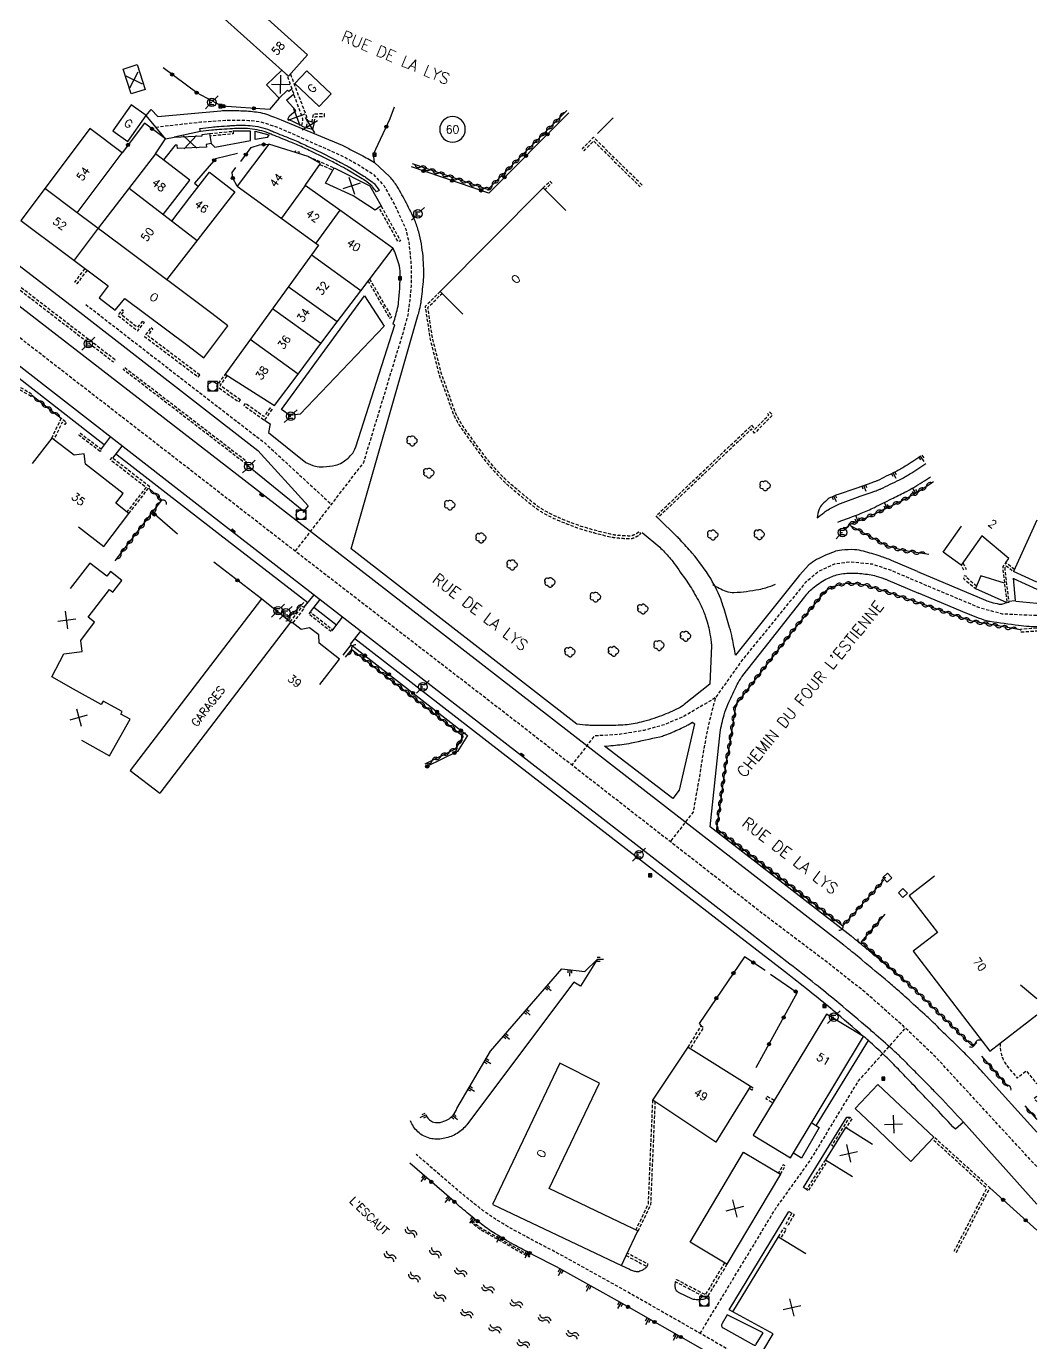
# Model space of a CAD drawing. Header units: millimetres. Extents: x 80999 to 82000, y 143000 to 144001.
# Drawn here: x 81842.1 to 82000, y 143484.9 to 143690.5 of the extents above; entities that cross this region are included whole.
import ezdxf
from ezdxf.enums import TextEntityAlignment as Align

# ---------------------------------------------------------------- set-up
doc = ezdxf.new("R2010")
doc.units = ezdxf.units.MM
doc.linetypes.add('DASHED', pattern=[0.75, 0.5, -0.25])
doc.layers.get('0').update_dxf_attribs({"linetype": 'CONTINUOUS'})
for name, color, linetype in [('W0001', 6, 'DASHED'), ('W0008', 7, 'CONTINUOUS'), ('W0100', 7, 'CONTINUOUS'), ('W0112', 1, 'DASHED'), ('W0211', 2, 'CONTINUOUS'), ('W0300', 7, 'CONTINUOUS'), ('W0310', 3, 'CONTINUOUS'), ('W0322', 7, 'CONTINUOUS'), ('W0330', 7, 'CONTINUOUS'), ('W0400', 7, 'CONTINUOUS'), ('W0420', 7, 'CONTINUOUS'), ('W0471', 7, 'CONTINUOUS'), ('W0500', 5, 'DASHED'), ('W0515', 5, 'CONTINUOUS'), ('W0984', 7, 'CONTINUOUS'), ('W0989', 7, 'CONTINUOUS'), ('W0991', 7, 'CONTINUOUS'), ('W1102', 7, 'CONTINUOUS')]:
    doc.layers.add(name, color=color, linetype=linetype)
doc.styles.get("Standard").update_dxf_attribs({"font": 'romans.shx', "width": 0.85})

# ---------------------------------------------------------------- blocks, each defined once
blk = doc.blocks.new('T471')
for p, q in [((-0.333334, 0.333334), (-0.333334, -0.333334)), ((-0.333334, 0.333334), (0.333334, 0.333334)), ((-0.333334, 0), (0, 0)), ((0.500001, 0.500001), (1.000002, 1.000002)), ((-0.500001, -0.500001), (-1.000002, -1.000002)), ((-0.333334, -0.333334), (0.333334, -0.333334))]:
    blk.add_line(p, q)
blk.add_ellipse((0, 0), major_axis=(0.471405, 0.471405), ratio=1, start_param=5.4977871438, end_param=11.780972451)
blk = doc.blocks.new('T300')
for p, q in [((-0.8, 0.51), (-0.86, 0.34)), ((-0.86, 0.34), (-0.86, 0.17)), ((-0.86, 0.17), (-0.74, 0.06)), ((-0.69, 0.63), (-0.8, 0.51)), ((-0.8, -0.06), (-0.74, 0.06)), ((-0.74, 0.06), (-0.69, 0.11)), ((-0.57, 0.69), (-0.69, 0.63)), ((-0.46, 0.69), (-0.57, 0.69)), ((-0.29, 0.63), (-0.46, 0.69)), ((-0.29, 0.63), (-0.17, 0.74)), ((-0.23, 0.57), (-0.29, 0.63)), ((-0.17, 0.74), (-0.06, 0.8)), ((-0.06, 0.8), (0.06, 0.8)), ((0.06, 0.8), (0.23, 0.74)), ((0.23, 0.74), (0.34, 0.63)), ((0.34, 0.63), (0.4, 0.51)), ((0.46, 0.46), (0.34, 0.46)), ((0.4, 0.51), (0.4, 0.46)), ((0.57, 0.4), (0.46, 0.46)), ((0.57, 0.4), (0.69, 0.29)), ((0.69, 0.29), (0.74, 0.17)), ((0.74, 0.06), (0.69, -0.17)), ((0.74, 0.17), (0.74, 0.06)), ((-0.8, -0.17), (-0.8, -0.06)), ((-0.8, -0.23), (-0.8, -0.17)), ((-0.74, -0.34), (-0.8, -0.23)), ((-0.69, -0.4), (-0.74, -0.34)), ((-0.51, -0.46), (-0.69, -0.4)), ((-0.4, -0.46), (-0.51, -0.46)), ((-0.4, -0.46), (-0.34, -0.46)), ((-0.34, -0.46), (-0.34, -0.4)), ((-0.34, -0.51), (-0.34, -0.46)), ((-0.29, -0.63), (-0.34, -0.51)), ((-0.17, -0.74), (-0.29, -0.63)), ((-0.06, -0.8), (-0.17, -0.74)), ((0.06, -0.8), (-0.06, -0.8)), ((0.17, -0.74), (0.06, -0.8)), ((0.23, -0.69), (0.17, -0.74)), ((0.29, -0.46), (0.23, -0.46)), ((0.29, -0.63), (0.23, -0.69)), ((0.46, -0.4), (0.29, -0.46)), ((0.34, -0.51), (0.29, -0.63)), ((0.34, -0.51), (0.34, -0.46)), ((0.57, -0.34), (0.46, -0.4)), ((0.63, -0.29), (0.57, -0.34)), ((0.69, -0.17), (0.63, -0.29))]:
    blk.add_line(p, q)
blk = doc.blocks.new('T400')
for p, q in [((-0.15, 0.3), (0.15, 0.3)), ((-0.15, -0.25), (-0.15, 0.3)), ((-0.15, 0.15), (0.15, 0.15)), ((-0.15, 0), (0.15, 0)), ((0.15, 0.3), (0.15, -0.25)), ((-0.15, -0.15), (0.15, -0.15)), ((-0.15, -0.25), (-0.15, -0.3)), ((-0.15, -0.3), (0.15, -0.3)), ((0.15, -0.3), (0.15, -0.25))]:
    blk.add_line(p, q)
blk = doc.blocks.new('t330o')
at = {"color": 0, "linetype": 'Continuous'}
for p, q in [((0.25, -0.25), (-0.25, 0.25)), ((-0.25, -0.25), (0.25, 0.25)), ((-0.25, 0.25), (-0.25, -0.25)), ((0.25, 0.25), (-0.25, 0.25)), ((0.25, -0.25), (0.25, 0.25)), ((-0.25, -0.25), (0.25, -0.25)), ((-0.25, -0.25), (-0.25, -0.25))]:
    blk.add_line(p, q, dxfattribs=at)
blk = doc.blocks.new('T420')
for p, q in [((0.75, 0.75), (-0.75, 0.75)), ((-0.75, 0.75), (-0.75, -0.75)), ((0.75, 0.75), (0.75, -0.75)), ((0.75, -0.75), (-0.75, -0.75))]:
    blk.add_line(p, q)
blk.add_ellipse((0, 0), major_axis=(-0.53, 0.53), ratio=1, start_param=3.926991, end_param=10.210176)
blk = doc.blocks.new('t112o')
at = {"color": 0, "linetype": 'Continuous'}
for p, q in [((-0.5, 0.5), (0.5, 0.5)), ((-0.5, -0.5), (-0.5, 0.5)), ((0.5, 0.5), (0.5, -0.5)), ((0.5, -0.5), (-0.5, -0.5))]:
    blk.add_line(p, q, dxfattribs=at)
blk = doc.blocks.new('t500o')
at = {"color": 0, "linetype": 'Continuous'}
for centre, start, end in [((-0.5, 0.625), 216.8699, 323.1301), ((0.5, -0.125), 36.8699, 143.1301), ((0.5, -0.625), 36.8699, 143.1301), ((-0.5, 0.125), 216.8699, 323.1301)]:
    blk.add_arc(centre, 0.625, start, end, dxfattribs=at)
blk = doc.blocks.new('t211o')
at = {"color": 0, "linetype": 'Continuous'}
for p, q in [((-0.29, 0.5), (-0.29, 0)), ((0, 1), (0, 0)), ((0.29, 0.5), (0.29, 0))]:
    blk.add_line(p, q, dxfattribs=at)
blk = doc.blocks.new('t991o')
at = {"color": 0, "linetype": 'Continuous'}
for p, q in [((-1, 1), (1, -1)), ((-1, -1), (1, 1))]:
    blk.add_line(p, q, dxfattribs=at)
blk = doc.blocks.new('t322o')
at = {"color": 0, "linetype": 'Continuous'}
for radius in [0.25, 0.15]:
    blk.add_circle((0, 0), radius, dxfattribs=at)
blk = doc.blocks.new('t310o')
at = {"color": 0, "linetype": 'Continuous'}
for centre, start, end in [((-0.5, 0.38), 216.8699, 323.1304), ((0.5, -0.37), 36.8699, 143.1303)]:
    blk.add_arc(centre, 0.625, start, end, dxfattribs=at)

msp = doc.modelspace()

# ---------------------------------------------------------------- linework, layer by layer
at = {"layer": 'W0001', "flags": 128}
for points in [[(81862.34, 143674.76), (81869.4, 143675.57), (81873.96, 143675.86), (81876.92, 143675.81), (81878.79, 143675.6), (81881.46, 143674.72), (81891.43, 143670.28), (81893.97, 143668.91), (81896.26, 143667.44), (81898.03, 143665.6), (81899.73, 143662.48), (81901.41, 143658.84), (81901.9, 143656.81), (81902.28, 143652.9), (81902.24, 143649.97), (81902.05, 143647.76), (81901.74, 143645.46), (81900.94, 143642.53), (81894.81, 143622.38), (81884.12, 143608.52)], [(82000, 143512.39), (81989.28, 143524.03), (81984.28, 143529.44), (81979.17, 143534.33), (81973.47, 143539.4), (81967.33, 143544.26), (81957.57, 143551.61), (81918.2, 143582.24), (81883.54, 143608.97), (81841.95, 143641.18), (81819.44, 143659.06)], [(81851.42, 143647.06), (81869.66, 143632.93), (81879.38, 143625.43), (81889.78, 143615.85)], [(82000, 143598.46), (81998.43, 143598.51), (81994.67, 143598.7), (81991.26, 143599.6), (81981.83, 143603.55), (81977.15, 143605.56), (81974.34, 143606.47), (81970.98, 143606.83), (81968.35, 143606.47), (81965.94, 143605.34), (81963.86, 143603.62), (81953.87, 143591.37), (81949.78, 143585.6), (81948.75, 143581.58), (81947.95, 143577.53), (81947.29, 143573.3), (81946.31, 143567.75), (81942.73, 143563.15)], [(81949.78, 143585.6), (81944.88, 143582.72), (81941.81, 143581.4), (81938.67, 143580.53), (81934.8, 143579.9), (81930.89, 143579.65), (81927.36, 143575.11)], [(81947.42, 143486.34), (81959.26, 143505.9), (81964.54, 143513.24), (81972.15, 143525.77), (81979.5, 143534.03)]]:
    msp.add_lwpolyline(points, dxfattribs=at)
msp.add_lwpolyline([(81966.36, 143475.22), (81957.32, 143480.55), (81948.78, 143485.57), (81935.14, 143493.34), (81925.81, 143498.52), (81922.28, 143500.36, -0.002823), (81921.42, 143500.81, -0.000923), (81919.04, 143502.09, -0.016212), (81915.77, 143503.99, -0.022133), (81913.22, 143505.74, -0.009144), (81911.1, 143507.41, -0.007481), (81908.67, 143509.45), (81903.02, 143514.31)], format="xyb", dxfattribs=at)
at = {"layer": 'W0008', "flags": 128}
for points in [[(81826.61, 143660.46), (81812.36, 143671.54), (81811.78, 143672.03), (81811.23, 143672.53), (81809.98, 143673.78), (81808.76, 143675.05), (81808.35, 143675.5), (81807.97, 143675.97), (81807.6, 143676.44), (81807.25, 143676.94), (81806.75, 143677.7), (81806.73, 143677.73), (81812.79, 143674.81), (81850.48, 143645.84), (81878.28, 143624.22), (81886.19, 143615.61), (81885.33, 143614.58)], [(81871.02, 143672.17), (81871.6, 143671.6), (81877.18, 143672.64), (81877.17, 143674.14), (81874.42, 143674.11)], [(81854.31, 143625.15), (81831.96, 143642.51)], [(81855.24, 143626.38), (81853.81, 143624.49)], [(81857.06, 143624.94), (81855.61, 143623.06)], [(81856.13, 143623.73), (81857.7, 143622.51), (81872.38, 143611.14), (81886.09, 143600.51)], [(81876.27, 143622.28), (81885.51, 143614.79)], [(81995.61, 143600.73), (81996.67, 143600.79), (81996.38, 143604.29), (81996.38, 143604.27), (82000, 143602.61)], [(81887.04, 143601.72), (81885.5, 143599.76)], [(81887.98, 143600.99), (81886.46, 143599.04)], [(82000, 143600.35), (81996.73, 143600.68)], [(81887.04, 143599.78), (81890.6, 143597.02)], [(81890.02, 143596.26), (81891.54, 143598.23)], [(81892.78, 143593.97), (81894.37, 143596.03)], [(81973.66, 143532.11), (81965.53, 143518.86)], [(81964.02, 143508.83), (81963.56, 143509.12), (81970.31, 143520.11), (81970.8, 143520.13)], [(81964.89, 143519.25), (81966.02, 143518.5), (81963.24, 143513.69), (81962.01, 143514.47)], [(81952.52, 143489.72), (81951.97, 143490.01), (81961.29, 143505.37), (81961.75, 143505.13)]]:
    msp.add_lwpolyline(points, dxfattribs=at)
for points in [[(81863.85, 143672.94), (81860.84, 143676.58), (81861.64, 143677.5), (81862.7, 143676.39), (81872.52, 143677.31, -0.023517), (81873.56, 143677.36, -0.010245), (81875.94, 143677.31, -0.025848), (81878.37, 143677.08, -0.047196), (81879.67, 143676.76, -0.007029), (81880.91, 143676.31, -0.008393), (81881.94, 143675.91), (81891.46, 143671.93, -0.019584), (81891.47, 143671.92, -0.000163), (81893.14, 143671.07, -0.003949), (81894.42, 143670.4, -0.019274), (81896.51, 143669.22)], [(81869.32, 143674.06), (81869.24, 143674.55, -0.004217), (81871.07, 143674.75, -0.006743), (81872.2, 143674.85, -0.000396), (81873.92, 143674.98, -0.00187), (81874.29, 143675.01, -0.018735), (81875.66, 143675.05, -0.01783), (81877.09, 143674.99, -0.037365), (81878.69, 143674.74, -0.039277), (81880.16, 143674.27, -0.000117), (81880.32, 143674.2, 0.000216), (81880.41, 143674.17, 0.000615), (81881.07, 143673.9, -0.000149), (81883.79, 143672.8, -0.010273), (81884.77, 143672.38, -0.004861), (81886.78, 143671.45, -0.008579), (81890.23, 143669.75, -0.004069), (81891.21, 143669.24, -0.000136), (81892.59, 143668.5, -0.014647), (81892.63, 143668.48), (81894.87, 143667.11, -0.016839), (81895.15, 143666.92, -0.004139), (81896.15, 143666.2, -0.062116), (81896.63, 143665.75, -0.033073), (81897.25, 143664.88), (81896.83, 143664.62, 0.033073), (81896.24, 143665.43, 0.062116), (81895.86, 143665.8, 0.004139), (81894.86, 143666.52, 0.016839), (81894.61, 143666.68), (81892.37, 143668.05, 0.014647), (81892.36, 143668.06, 0.000136), (81890.98, 143668.79, 0.00407), (81890, 143669.31, 0.008582), (81886.57, 143671, 0.004863), (81884.56, 143671.93, 0.010273), (81883.6, 143672.34, 0.000149), (81880.88, 143673.44, -0.000615), (81880.22, 143673.7, -0.000216), (81880.13, 143673.74, 0.000117), (81879.97, 143673.81, 0.039277), (81878.57, 143674.25, 0.037365), (81877.05, 143674.49, 0.01783), (81875.65, 143674.55, 0.018735), (81874.32, 143674.51, 0.00187), (81873.96, 143674.48, 0.000396), (81872.24, 143674.36, 0.006743), (81871.12, 143674.26, 0.004167), (81869.32, 143674.06), (81865.21, 143673.2)], [(81938.37, 143611.43), (81941.09, 143609.16, -0.0123), (81942.62, 143607.52, -0.024984), (81943.31, 143606.66, -0.004925), (81945.31, 143603.84, -0.012775), (81946.04, 143602.72, -0.021844), (81947.47, 143600.17, -0.033885), (81948.2, 143598.43, -0.017247), (81948.6, 143597.14, -0.019185), (81948.87, 143595.96, -0.013866), (81949.14, 143594.29, -0.042244), (81949.17, 143593.73), (81948.94, 143587.75), (81944.94, 143584.56, -0.06278), (81944.07, 143583.99, -0.022305), (81941.38, 143582.82, -0.029609), (81938.18, 143581.81, -0.039957), (81935.72, 143581.39, -0.016292), (81934.23, 143581.31, -0.007214), (81930.87, 143581.28, -0.018221), (81929.96, 143581.32, -0.009156), (81928.15, 143581.5), (81892.9, 143608.91), (81903.36, 143645.47, 0.011127), (81903.5, 143645.97, 0.00459), (81903.78, 143647.2, 0.025353), (81903.84, 143647.56, 0.002964), (81904.17, 143650.59, 0.029188), (81904.23, 143652.08, 0.017358), (81904.11, 143654.59, 0.039218), (81903.44, 143658.39, 0.043846), (81902.82, 143660.18, 0.014392), (81901.51, 143662.89, 0.014638), (81900.07, 143665.47, 0.055346), (81898.91, 143667), (81896.51, 143669.22), (81896.4, 143670.51)], [(82000, 143517.76), (81991.65, 143527.06, 0.003494), (81989.47, 143529.37, 0.008153), (81988.51, 143530.34, 0.000362), (81986.43, 143532.37, 0.000293), (81983.85, 143534.88, 0.007437), (81982.52, 143536.14, 0.003585), (81979.7, 143538.69, 0.001675), (81978.54, 143539.74, 0.007603), (81976.82, 143541.22, 0.000084), (81972.71, 143544.66, 0.002134), (81972.55, 143544.8, 0.001071), (81970.28, 143546.66, 0.006239), (81969.88, 143546.98), (81896.01, 143604.24), (81877.79, 143618.36), (81821.59, 143661.78)], [(82000, 143506.54), (81988.57, 143519.33, 0.003556), (81984.79, 143523.36, 0.004645), (81983.31, 143524.89, 0.000153), (81981.21, 143527.01, 0.000185), (81979.48, 143528.75, 0.008981), (81978.29, 143529.92, 0.001554), (81977.41, 143530.73, 0.002053), (81974.58, 143533.24, 0.003832), (81973.82, 143533.9, 0.000208), (81969.11, 143537.9, 0.003251), (81968.81, 143538.15, 0.004361), (81965.41, 143540.91, 0.003785), (81961.45, 143544.02), (81955, 143549), (81920.63, 143575.67), (81873.74, 143612.03), (81858.65, 143623.73), (81829.7, 143646.2), (81821.83, 143652.26), (81820.99, 143653.37), (81821.11, 143653.51), (81817.3, 143656.33)], [(81879.35, 143628.97), (81880.21, 143628.4), (81879.96, 143627.03), (81885.81, 143622.36, 0.056212), (81887.29, 143621.81, 0.071804), (81888.52, 143621.69, 0.04506), (81890.45, 143621.95, 0.080587), (81891.46, 143622.36, 0.076939), (81892.9, 143623.57, 0.102413), (81893.6, 143624.81), (81899.72, 143643.88), (81899.43, 143643.99, 0.020997), (81900.06, 143646.12, 0.033516), (81900.3, 143647.49, 0.013248), (81900.48, 143649.7, 0.013498), (81900.54, 143651.89, 0.068909), (81900.34, 143653.4, 0.039802), (81899.43, 143655.86)], [(81965.72, 143613.73, -0.020356), (81966.78, 143614.58, -0.036021), (81967.43, 143615, -0.004695), (81969.07, 143615.86, -0.032825), (81969.32, 143615.97), (81972.44, 143617.09), (81974.14, 143617.69, -0.000096), (81974.7, 143617.89, 0.000068), (81975.49, 143618.18, 0.028011), (81975.67, 143618.25, 0.00173), (81978.55, 143619.68, 0.021926), (81980.19, 143620.58, 0.013865), (81982.66, 143622.2)], [(81968.92, 143613.07, 0.01087), (81972.6, 143614.45, 0.01906), (81974.65, 143615.36, 0.001173), (81977.32, 143616.69, 0.001502), (81979.4, 143617.73, 0.016395), (81980.79, 143618.49, 0.008385), (81983.43, 143620.11)], [(81981.39, 143605.35), (81977.31, 143607.07, 0.018226), (81975.54, 143607.73, 0.012711), (81972.95, 143608.51, 0.053242), (81971.52, 143608.74, 0.038549), (81969.53, 143608.69, 0.065944), (81968.26, 143608.39, 0.029514), (81965.62, 143607.2, 0.063241), (81964.41, 143606.37), (81962.94, 143604.79), (81952.93, 143592.26, 0.011476), (81952.44, 143594.92, 0.018121), (81952.02, 143596.58, 0.004254), (81951.15, 143599.5, 0.011462), (81950.8, 143600.58, 0.051089), (81949.06, 143604.23, 0.042003), (81946.16, 143608.2, 0.004679), (81944.34, 143610.25, 0.01788), (81943.84, 143610.77), (81940.81, 143613.75)], [(81980.92, 143540.04, 0.001675), (81979.75, 143541.09, 0.007603), (81977.98, 143542.61, 0.000084), (81973.88, 143546.06, 0.002134), (81973.7, 143546.2, 0.001071), (81971.42, 143548.07, 0.006239), (81970.99, 143548.41), (81948.96, 143565.49), (81950.54, 143580.22, -0.024057), (81951.15, 143582.95, -0.039054), (81951.74, 143584.58, -0.003189), (81952.97, 143587.25, -0.02021), (81953.18, 143587.67, -0.006973), (81953.87, 143588.83, -0.029624), (81954.06, 143589.1), (81957.42, 143593.33), (81963.75, 143601.41, -0.057482), (81965.28, 143602.95, -0.051405), (81967.33, 143604.27, -0.068495), (81969.24, 143604.93, -0.06145), (81971.48, 143605.1, -0.021712), (81973.84, 143604.88, -0.045649), (81974.94, 143604.63, -0.004586), (81976.32, 143604.16, -0.015076), (81976.74, 143604), (81981.53, 143601.96)], [(81981.39, 143605.35), (81992.01, 143600.86, 0.03112), (81992.88, 143600.56, 0.021949), (81994.16, 143600.26, 0.098062), (81994.53, 143600.26, 0.041656), (81995.34, 143600.5)], [(81949.4, 143603.33, 0.057348), (81951.45, 143602.29, 0.100624), (81952.75, 143602.08, 0.019321), (81954.64, 143602.24, 0.018222), (81956.61, 143602.55, 0.027549), (81957.68, 143602.82, 0.018757), (81959.19, 143603.36)], [(82000, 143596.68, -0.004452), (81998.84, 143596.73, -0.019166), (81997.18, 143596.89, -0.004284), (81992.67, 143597.53, -0.03847), (81992.18, 143597.64, -0.012226), (81990.67, 143598.16, -0.011502), (81989.09, 143598.78), (81981.53, 143601.96)], [(81988.56, 143519.33), (81987.3, 143518.23, 0.000202), (81984.27, 143521.43, 0.000376), (81982.64, 143523.15, 0.00002), (81980.37, 143525.53, 0.000021), (81978.12, 143527.89, 0.014069), (81976.4, 143529.6, 0.005036), (81974.04, 143531.77, 0.017368), (81972.95, 143532.72, 0.002297), (81968.18, 143536.8, 0.003251), (81967.89, 143537.04, 0.004361), (81964.51, 143539.78, 0.003785), (81960.57, 143542.88), (81954.43, 143547.62), (81927.53, 143568.41), (81893.44, 143594.82)], [(81935.11, 143496.97), (81936.36, 143496.37, 0.03436), (81937.02, 143496.11, 0.046151), (81937.53, 143496, 0.10857), (81937.83, 143496.03, 0.041838), (81938.54, 143496.32, 0.051717), (81938.81, 143496.5, 0.03885), (81939.12, 143496.79)], [(81943.56, 143494.4, 0.057872), (81943.45, 143494.03, 0.078561), (81943.45, 143493.75, 0.044643), (81943.57, 143493.26, 0.097598), (81943.69, 143493.06, 0.036922), (81943.92, 143492.82, 0.065987), (81944.08, 143492.72), (81946.08, 143491.77, 0.084096), (81946.31, 143491.7, 0.02005), (81947.31, 143491.64, 0.056627), (81947.76, 143491.67, 0.020176), (81948.42, 143491.85)]]:
    msp.add_lwpolyline(points, format="xyb", dxfattribs=at)
for points in [[(81877.9, 143672.84), (81877.9, 143674.13), (81880.01, 143673.56), (81879.76, 143673.13)], [(81884.94, 143629.91), (81883.31, 143629.69), (81882, 143630.67), (81894.96, 143648.38), (81898.06, 143643.69)]]:
    msp.add_lwpolyline(points, close=True, dxfattribs=at)
for points in [[(81932.45, 143578.06, 0.01157), (81935.19, 143578.33, 0.021145), (81936.67, 143578.57, 0.005023), (81941.12, 143579.54, 0.028245), (81941.9, 143579.77, 0.019193), (81943.08, 143580.24, 0.010051), (81945.27, 143581.26, 0.015828), (81945.54, 143581.4), (81946.23, 143581.8), (81946.55, 143581.54), (81944.15, 143571.21), (81943.17, 143569.9)], [(81951.65, 143489.24), (81950.83, 143487.89, 0.427244), (81951.01, 143487.19), (81955.76, 143484.56, 0.042698), (81955.83, 143484.53, 0.033821), (81955.93, 143484.51, 0.177598), (81956.05, 143484.53, 0.132014), (81956.17, 143484.64), (81957.25, 143486.44)]]:
    msp.add_lwpolyline(points, format="xyb", close=True, dxfattribs=at)
at = {"layer": 'W0100', "flags": 128}
for points in [[(81886.08, 143686.03), (81883.08, 143682.71), (81869.15, 143695.28), (81872.14, 143698.6)], [(81859.45, 143684.53), (81860.71, 143680.64), (81858.53, 143679.94), (81857.28, 143683.82)], [(81885.94, 143683.55), (81889.74, 143679.97), (81887.88, 143677.99), (81884.08, 143681.56)], [(81857.98, 143672.53), (81860.84, 143676.58), (81858.51, 143678.23), (81855.65, 143674.17)], [(81844.27, 143664.18), (81841.27, 143660.18), (81854.89, 143649.97), (81853.5, 143648.1), (81855.99, 143646.14), (81857.5, 143648.01), (81867.35, 143640.63), (81869.87, 143638.73), (81873.63, 143643.72), (81871.11, 143645.62), (81857.39, 143655.9), (81857.39, 143655.9), (81850.07, 143661.39), (81857.09, 143670.75), (81852.04, 143674.54)], [(81890.22, 143668.4), (81895.8, 143665.6), (81897.56, 143662.44), (81896.64, 143661.77), (81893.21, 143664.02), (81888.87, 143666)], [(81961.53, 143513.79), (81972.95, 143532.72), (81967.14, 143536.23), (81958.97, 143522.71), (81955.71, 143517.31)], [(81954.21, 143514.65), (81959.98, 143511.22), (81951.6, 143497.14), (81945.83, 143500.58)]]:
    msp.add_lwpolyline(points, close=True, dxfattribs=at)
for points in [[(81883.64, 143680.75), (81883.17, 143680.3), (81882.96, 143680.51), (81881.65, 143679.26), (81879.66, 143681.34), (81882.05, 143683.64)], [(81885.17, 143674.98), (81885.17, 143674.98), (81882.99, 143675.97), (81883.27, 143676.51), (81884.23, 143677.37), (81882.78, 143678.95), (81883.93, 143679.93)], [(81886.05, 143675.81), (81887.1, 143675.5), (81886.84, 143674.4), (81885.8, 143674.65)], [(81862.32, 143670.59), (81863.85, 143672.94), (81865.21, 143673.2), (81869.62, 143673.38), (81869.58, 143673.58), (81870.76, 143673.75), (81871.02, 143672.17), (81870.21, 143672.03), (81870.29, 143671.6), (81865.73, 143671.41), (81865.7, 143671.96), (81865.37, 143671.95), (81863.58, 143669.62)], [(81899.42, 143655.86), (81891.12, 143661.79), (81885.69, 143665.66), (81888.09, 143669.08), (81886.16, 143670.17), (81880.03, 143672.09), (81875.06, 143665.51), (81887.77, 143656.33), (81873.2, 143636.17), (81880.92, 143631.29), (81884.58, 143636.15), (81888.13, 143640.94), (81890.68, 143644.32), (81894.38, 143649.2), (81899.43, 143655.86)], [(81863.5, 143661.12), (81867.65, 143666.48), (81862.32, 143670.59), (81853.33, 143658.95)], [(81864.84, 143660.09), (81867.7, 143663.77), (81870.77, 143667.72), (81874.73, 143664.64), (81864.05, 143650.91)], [(81926.41, 143661.73), (81922.86, 143665.25), (81906.8, 143649.07), (81910.35, 143645.54)], [(81850.27, 143612.31), (81854.24, 143609.27), (81858.17, 143614.41), (81856.09, 143616), (81857.27, 143617.52), (81851.38, 143622.11), (81851.14, 143623.72), (81849.58, 143623.5), (81846.1, 143626.19), (81843.05, 143622.23)], [(81995.17, 143606.73), (81995.65, 143607.4), (81991.44, 143610.93), (81988.22, 143606.32), (81985.37, 143608.34), (81988.26, 143612.42)], [(81850.77, 143578.99), (81855.13, 143576.53), (81858.36, 143582.26), (81856.89, 143583.08), (81857.12, 143583.49), (81854.13, 143585.08), (81853.84, 143584.57), (81849.52, 143586.97), (81846.1, 143588.89), (81847.97, 143592.46), (81850.86, 143592.83), (81850.62, 143594.56), (81852.8, 143597.44), (81851.8, 143598.2), (81855.13, 143602.51), (81855.66, 143602.11), (81857.06, 143603.95), (81855.27, 143605.32), (81854.72, 143604.61), (81852.06, 143606.66), (81849, 143602.7)], [(81994.97, 143603.5), (81991.28, 143604.66), (81990.45, 143602.67), (81995.34, 143600.5)], [(82000, 143603.7), (81996.38, 143605.33)], [(81887.98, 143587.7), (81891.07, 143591.63), (81887.87, 143594.14), (81887.81, 143595.46), (81886.38, 143596.57), (81885.09, 143596.28), (81883.66, 143597.4), (81883.57, 143597.31), (81883.43, 143597.43), (81878.89, 143601.06), (81858.36, 143574.27), (81862.97, 143570.74)], [(81984.05, 143557.74), (81980.09, 143554.69), (81984.49, 143548.98), (81980.68, 143546.05), (81992.69, 143530.45), (81994.28, 143531.68)], [(81949.86, 143516.22), (81940.02, 143522.77), (81945.53, 143531.04), (81955.3, 143524.96), (81949.86, 143516.22)], [(81915, 143506.47), (81935.11, 143496.97), (81935.84, 143498.51), (81937.67, 143502.35), (81935.92, 143503.19), (81923.8, 143508.97), (81931.67, 143525.45), (81925.51, 143528.54), (81914.98, 143506.48)], [(81983.93, 143517.01), (81980.33, 143513.21), (81975.26, 143518.02), (81971.63, 143521.46), (81975.19, 143525.22), (81983.93, 143517.01)], [(81974.37, 143515.87), (81970.12, 143518.51), (81966.98, 143513.47), (81971.23, 143510.83)], [(81968.87, 143483.14), (81966.56, 143478.7), (81957.19, 143483.57), (81958.85, 143486.29), (81952.52, 143489.72), (81959.67, 143501.44), (81963.94, 143498.84)]]:
    msp.add_lwpolyline(points, dxfattribs=at)
at = {"layer": 'W0112', "flags": 128}
for points in [[(81883.38, 143683.04), (81885.92, 143676.36), (81885.98, 143676.13), (81886.05, 143675.81), (81885.8, 143674.65), (81885.14, 143674.85), (81885.35, 143675.8), (81885.31, 143675.98), (81885.27, 143676.16), (81882.87, 143682.9)], [(81887.1, 143675.5), (81887.3, 143676.39), (81888.71, 143676.43), (81888.7, 143676.83), (81886.98, 143676.78), (81886.72, 143675.61)], [(81870.76, 143673.75), (81874.42, 143674.11), (81874.46, 143673.71), (81870.82, 143673.35)], [(81938.33, 143665.71), (81930.75, 143673.17), (81928.99, 143671.34), (81929.28, 143671.07), (81930.76, 143672.6), (81938.05, 143665.42)], [(81884.72, 143670.62), (81884.79, 143670.85), (81884.14, 143671), (81884.08, 143670.82)], [(81886.16, 143670.17), (81890.22, 143668.4)], [(81887.99, 143668.93), (81890.06, 143668.03)], [(81922.86, 143665.25), (81923.94, 143666.31), (81924.22, 143666.02), (81923.14, 143664.96)], [(81897.56, 143662.44), (81900.58, 143657.01), (81900.23, 143656.82), (81897.23, 143662.2)], [(81851.62, 143652.42), (81850.02, 143650.28), (81849.7, 143650.52), (81851.3, 143652.66)], [(81895.51, 143650.74), (81898.9, 143644.89), (81899.24, 143645.09), (81895.79, 143651.06)], [(81846.1, 143626.19), (81847.59, 143629.27), (81848.4, 143628.63), (81848.16, 143628.31), (81847.73, 143628.65), (81846.43, 143625.94)], [(81958.25, 143630.27), (81958.71, 143629.78), (81955.93, 143626.96), (81955.42, 143627.59), (81940.81, 143613.75), (81940.54, 143614.04), (81955.46, 143628.18), (81955.96, 143627.56), (81958.15, 143629.79), (81957.96, 143630)], [(81858.17, 143614.41), (81861.4, 143618.58), (81855.48, 143623.16), (81855.23, 143622.85), (81860.84, 143618.51), (81857.85, 143614.65)], [(81988.48, 143606.69), (81988.99, 143605.72), (81988.64, 143605.54), (81988.22, 143606.32)], [(81996.53, 143605.67), (81995.17, 143606.73), (81994.71, 143606.12), (81994.71, 143605.65), (81995.34, 143600.5), (81995.69, 143600.54), (81995.06, 143605.67), (81995.06, 143606), (81995.24, 143606.24), (81996.39, 143605.34)], [(81990.61, 143603.06), (81989.02, 143604.38), (81989.08, 143604.58), (81988.69, 143604.68), (81988.57, 143604.24), (81990.45, 143602.67)], [(81883.36, 143597.48), (81885.28, 143599.93), (81885.6, 143599.69), (81883.75, 143597.32)], [(82000, 143596.48), (81997.46, 143596.31), (81997.49, 143595.91), (82000, 143596.08)], [(81945.53, 143531.04), (81947.58, 143534.36), (81947.92, 143534.15), (81945.87, 143530.83)], [(81955.3, 143524.96), (81955.72, 143524.7), (81955.5, 143524.36), (81955.09, 143524.62)], [(81937.37, 143502.49), (81939.33, 143506.59), (81940.02, 143522.77)], [(81937.73, 143502.32), (81939.72, 143506.49), (81940.41, 143522.51)], [(81958.97, 143522.71), (81957.89, 143523.38), (81957.68, 143523.04), (81958.76, 143522.37)], [(82000, 143523.34), (81999.61, 143523.02), (82000, 143522.54)], [(81968.26, 143515.52), (81968.01, 143515.67), (81970.8, 143520.13), (81971.14, 143519.91), (81970.22, 143518.45)], [(81987.11, 143499.17), (81992.2, 143508.99), (81983.66, 143516.72)], [(81987.46, 143498.99), (81992.69, 143509.08), (81983.93, 143517.01)], [(81959.98, 143511.22), (81960.72, 143512.47), (81960.37, 143512.67), (81959.64, 143511.42)], [(81966.98, 143513.47), (81964.02, 143508.83), (81964.35, 143508.62), (81967.32, 143513.26)], [(81959.67, 143501.44), (81960.52, 143502.83), (81960.86, 143502.62), (81960.01, 143501.23)], [(81935.84, 143498.51), (81939.12, 143496.79), (81939.31, 143497.15), (81936.03, 143498.87)], [(81951.6, 143497.14), (81948.42, 143491.85), (81943.56, 143494.4), (81943.74, 143494.75), (81948.27, 143492.38), (81951.26, 143497.35)]]:
    msp.add_lwpolyline(points, dxfattribs=at)
for points in [[(81855.99, 143638.4), (81826.85, 143660.78), (81826.61, 143660.46), (81855.74, 143638.09)], [(81860.26, 143644.47), (81859.47, 143643.48), (81856.98, 143645.43), (81857.42, 143645.99), (81857.11, 143646.24), (81856.42, 143645.36), (81859.53, 143642.92), (81860.57, 143644.22)], [(81869.22, 143636.04), (81861.15, 143642.14), (81861.91, 143643.22), (81861.58, 143643.45), (81860.61, 143642.06), (81868.98, 143635.72)], [(81842.88, 143632.7), (81832.95, 143638.38), (81828.49, 143640.09), (81828.64, 143640.46), (81833.12, 143638.74), (81843.08, 143633.04)], [(81857.5, 143637.21), (81876.51, 143622.6), (81876.27, 143622.28), (81857.26, 143636.9)], [(81875.58, 143632.14), (81872.41, 143634.39), (81873.53, 143635.94), (81873.2, 143636.17), (81871.85, 143634.3), (81875.35, 143631.82)], [(81880.21, 143630.9), (81879.26, 143629.53), (81876.34, 143631.61), (81876.1, 143631.28), (81879.35, 143628.97), (81880.54, 143630.67)], [(81853.66, 143624.1), (81850.33, 143626.63), (81850.57, 143626.95), (81853.9, 143624.42)], [(81889.77, 143595.95), (81886.28, 143598.67), (81886.53, 143598.98), (81890.02, 143596.26)], [(81962.1, 143504.94), (81961.19, 143503.26), (81960.84, 143503.45), (81961.75, 143505.13)]]:
    msp.add_lwpolyline(points, close=True, dxfattribs=at)
for points in [[(81906.8, 143649.07), (81904.44, 143646.72), (81905.19, 143641.79), (81906.62, 143636.09), (81908.5, 143630.88, 0.01642), (81908.82, 143629.99, 0.02751), (81909.06, 143629.48, 0.001352), (81909.55, 143628.58, 0.011687), (81909.61, 143628.48, 0.004574), (81909.95, 143627.93, 0.015493), (81910.05, 143627.77), (81912.67, 143624.14), (81913.99, 143622.45, 0.020802), (81916.3, 143619.87, 0.024654), (81917.66, 143618.6, 0.006925), (81921.35, 143615.54, 0.027593), (81922.33, 143614.84, 0.031902), (81924.2, 143613.82, 0.020367), (81927.27, 143612.52, 0.019834), (81929.87, 143611.67, 0.014122), (81933.6, 143610.72, 0.033779), (81934.29, 143610.61, 0.012121), (81936.17, 143610.49, 0.040393), (81936.58, 143610.48, 0.066981), (81936.82, 143610.53, 0.016054), (81937.1, 143610.63, 0.011952), (81937.46, 143610.79, 0.046192), (81937.76, 143610.97, 0.032323), (81938.16, 143611.29), (81937.88, 143611.58, -0.032323), (81937.53, 143611.29, -0.046192), (81937.29, 143611.15, -0.011952), (81936.95, 143611, -0.016054), (81936.7, 143610.91, -0.066981), (81936.56, 143610.88, -0.041931), (81936.2, 143610.89, -0.012211), (81934.33, 143611.01, -0.033763), (81933.68, 143611.11, -0.014122), (81929.98, 143612.05, -0.019834), (81927.41, 143612.9, -0.020367), (81924.37, 143614.18, -0.031902), (81922.55, 143615.18, -0.027593), (81921.61, 143615.85, -0.006925), (81917.92, 143618.9, -0.024666), (81916.59, 143620.15, -0.020778), (81914.3, 143622.7), (81912.99, 143624.38), (81910.38, 143628, -0.015493), (81910.29, 143628.14, -0.004574), (81909.95, 143628.68, -0.011687), (81909.9, 143628.77, -0.001352), (81909.42, 143629.67, -0.02751), (81909.19, 143630.14, -0.016529), (81908.88, 143631.01), (81907, 143636.21), (81905.58, 143641.87), (81904.87, 143646.57), (81907.08, 143648.78)], [(81994.28, 143531.68), (81994.3, 143531.05, 0.164866), (81995.44, 143528.05), (81996.96, 143526.21), (81998.35, 143527.36), (82000, 143525.37)], [(81913.94, 143502.08), (81920.7, 143498.28), (81920.8, 143498.47), (81914.05, 143502.27, -0.008259), (81913.49, 143502.58, -0.021645), (81913.21, 143502.77, -0.002076), (81912.83, 143503.04, -0.002023), (81912.44, 143503.33, -0.022396), (81912.17, 143503.55, -0.01249), (81911.71, 143503.99), (81911.55, 143503.84, 0.01249), (81912.03, 143503.39, 0.022396), (81912.31, 143503.16, 0.002023), (81912.7, 143502.87, 0.002076), (81913.08, 143502.59, 0.021671), (81913.38, 143502.4, 0.008264), (81913.94, 143502.08, 32382.356372)]]:
    msp.add_lwpolyline(points, format="xyb", dxfattribs=at)
at = {"layer": 'W0211', "flags": 128}
for points in [[(81981.87, 143623.35, -0.013865), (81979.45, 143621.78, -0.021926), (81977.93, 143620.93, -0.00173), (81975.06, 143619.51, -0.028011), (81975.02, 143619.49, -0.000068), (81974.23, 143619.21, 0.000096), (81973.67, 143619.01), (81971.74, 143618.32), (81968.97, 143617.39, 0.017911), (81968.6, 143617.25, 0.007783), (81967.77, 143616.88, 0.065575), (81967.44, 143616.67, 0.020951), (81966.54, 143615.87, 0.106911), (81966.01, 143615.07, 0.075309), (81965.71, 143613.75)], [(81904.53, 143520.54, 0.104068), (81905.1, 143519.71, 0.132374), (81905.81, 143519.33, 0.104177), (81906.77, 143519.31, 0.077433), (81907.97, 143519.74, 0.097767), (81908.8, 143520.42, 0.088049), (81909.39, 143521.46), (81914.68, 143530.41), (81925.78, 143543.29), (81929.4, 143542.87), (81931.31, 143544.74), (81928.72, 143540.57), (81927.7, 143541.18), (81911.05, 143519.09, -0.016362), (81910.81, 143518.77, -0.097767), (81909.2, 143517.45, -0.077433), (81907.24, 143516.76, -0.104177), (81905.22, 143516.81, -0.132374), (81903.32, 143517.83, -0.104068), (81902.14, 143519.54)]]:
    msp.add_lwpolyline(points, format="xyb", dxfattribs=at)
at = {"layer": 'W0310', "flags": 128}
for points in [[(81926.57, 143677.34), (81914.24, 143665.02), (81902.45, 143669.02)], [(81842.98, 143632.87), (81847.59, 143629.27)], [(81856.02, 143606.99), (81863.32, 143616.5), (81861.28, 143618.38)], [(81885.48, 143600.49), (81882.87, 143597.88)], [(81892, 143591.99), (81892.99, 143593.18), (81910.38, 143579.63), (81909.15, 143577.61), (81904.39, 143575.27)], [(81976.29, 143551.8), (81972.55, 143547.5), (81981.15, 143539.86), (81989.89, 143531.32), (81990.66, 143531.76)], [(81991.38, 143529.62), (81995.5, 143524.9)], [(81998.13, 143521.89), (82000, 143519.74)]]:
    msp.add_lwpolyline(points, dxfattribs=at)
for points in [[(81983.13, 143607.98), (81979.14, 143608.63), (81976.6, 143609.34), (81970.66, 143612.66, 0.006182), (81973.54, 143613.84, 0.011655), (81975.04, 143614.53, 0.001304), (81977.42, 143615.68, 0.001336), (81979.73, 143616.82, 0.024241), (81981.18, 143617.63, 0.012381), (81983.89, 143619.42)], [(81997.47, 143596.21), (81989.89, 143597.58), (81976.89, 143602.05), (81973.75, 143603.07, 0.043075), (81972.96, 143603.26, 0.020193), (81971.24, 143603.44, 0.053687), (81969.74, 143603.37, 0.05721), (81968.38, 143603, 0.044525), (81967.18, 143602.39, 0.081394), (81966.62, 143601.9), (81961.77, 143595.99), (81952.97, 143584.58), (81951.79, 143577.05), (81951.42, 143575.48), (81949.96, 143565.2), (81969.71, 143550), (81976.14, 143557.16)]]:
    msp.add_lwpolyline(points, format="xyb", dxfattribs=at)
at = {"layer": 'W0322', "flags": 128}
for points in [[(81881.65, 143679.26), (81880.1, 143677.5), (81872.66, 143678.05), (81868.77, 143680.12), (81863.52, 143684.01)], [(81896.4, 143670.51), (81898.97, 143676.09), (81899.67, 143677.94)], [(81926.92, 143676.99), (81914.38, 143664.45), (81902.29, 143668.55)], [(81931.37, 143673.75), (81933.82, 143676.19)], [(81863.85, 143672.94), (81860.57, 143675.39), (81857.09, 143670.75)], [(81875.62, 143669.38), (81877.27, 143671.57), (81878.57, 143671.99), (81880.03, 143672.09)], [(81875.15, 143670.62), (81871.69, 143669.8), (81868.38, 143665.99), (81869.03, 143665.48)], [(81875.06, 143665.51), (81874.4, 143666.8), (81874.29, 143667.69), (81874.88, 143668.44)], [(81865.77, 143611.19), (81861.82, 143614.54)], [(81878.89, 143601.06), (81871.4, 143606.82)], [(81891.62, 143592.3), (81892.91, 143593.88), (81911.04, 143579.75), (81909.5, 143577.23), (81904.61, 143574.82)], [(81957.59, 143543.02), (81954.37, 143545.18), (81947.26, 143534.76), (81947.58, 143534.36)], [(81958.43, 143542.44), (81962.6, 143539.58), (81956.14, 143527.83)], [(81997.45, 143540.81), (82000, 143538.66)], [(81992.69, 143509.08), (82000, 143502.46)], [(81956.71, 143478.61), (81948.2, 143483.61), (81934.5, 143491.41)]]:
    msp.add_lwpolyline(points, dxfattribs=at)
msp.add_lwpolyline([(81924.95, 143496.72), (81921.38, 143498.57, -0.002823), (81920.61, 143498.98, -0.000923), (81918.25, 143500.24, -0.016212), (81915.43, 143501.88, -0.022133), (81913.47, 143503.24, -0.009144), (81911.58, 143504.72, -0.007481), (81909.33, 143506.61), (81902.04, 143512.93)], format="xyb", dxfattribs=at)
at = {"layer": 'W0515', "flags": 128}
msp.add_lwpolyline([(81934.5, 143491.41), (81924.95, 143496.72)], dxfattribs=at)
at = {"layer": 'W1102', "flags": 128}
msp.add_lwpolyline([(81910.72, 143674.4), (81910.68, 143674.79), (81910.57, 143675.17), (81910.38, 143675.51), (81910.13, 143675.82), (81909.83, 143676.07), (81909.48, 143676.25), (81909.11, 143676.37), (81908.72, 143676.4), (81908.33, 143676.37), (81907.95, 143676.25), (81907.61, 143676.07), (81907.31, 143675.82), (81907.06, 143675.51), (81906.87, 143675.17), (81906.76, 143674.79), (81906.72, 143674.4), (81906.76, 143674.01), (81906.87, 143673.64), (81907.06, 143673.29), (81907.31, 143672.99), (81907.61, 143672.74), (81907.95, 143672.56), (81908.33, 143672.44), (81908.72, 143672.4), (81909.11, 143672.44), (81909.48, 143672.56), (81909.83, 143672.74), (81910.13, 143672.99), (81910.38, 143673.29), (81910.57, 143673.64), (81910.68, 143674.01)], close=True, dxfattribs=at)
for points in [[(81850.07, 143661.39), (81845.02, 143665.18)], [(81858.18, 143665.24), (81868.81, 143657.02)], [(81885.69, 143665.66), (81881.98, 143660.51)], [(81891.12, 143661.79), (81887.38, 143656.61)], [(81853.33, 143658.95), (81849.58, 143653.95)], [(81894.38, 143649.2), (81886.65, 143654.79)], [(81890.68, 143644.32), (81883.06, 143649.82)], [(81888.13, 143640.94), (81880.58, 143646.39)], [(81884.58, 143636.15), (81877.09, 143641.56)], [(82000, 143613.36), (81996.38, 143605.33)], [(81883.43, 143597.43), (81862.97, 143570.74)], [(81994.28, 143531.68), (82000, 143536.08)]]:
    msp.add_lwpolyline(points, dxfattribs=at)

# ---------------------------------------------------------------- block references
at = {"layer": 'W0112'}
for p, rotation in [((81976.67, 143557.53), 42.94826782180301), ((81979.09, 143555.13), 314.1541392212941)]:
    msp.add_blockref('t112o', p, dxfattribs=dict(at, rotation=rotation))
at = {"layer": 'W0211'}
for p, rotation in [((81981.87, 143623.35), 214.7065143483618), ((81977.59, 143620.76), 206.4588700751173), ((81973.01, 143618.78), 199.6969191681595), ((81968.3, 143617.12), 203.4044685591914), ((81981.07, 143617.56), 31.51493931877253), ((81976.61, 143615.29), 25.99791081718303), ((81972.06, 143613.22), 22.40117215909589), ((81931.31, 143544.74), 270), ((81927.09, 143543.14), 177.9478995605072), ((81923.38, 143540.5), 229.2510952514693), ((81920.11, 143536.71), 229.2510952512621), ((81916.85, 143532.92), 229.2510952514324), ((81913.83, 143528.96), 239.3914864336417), ((81911.28, 143524.66), 239.3914864339386), ((81904.56, 143520.47), 114.6467267369851), ((81908.75, 143520.35), 228.8820846561156), ((81904.46, 143510.83), 139.0822191813841), ((81908.24, 143507.55), 139.0822191813841), ((81912.06, 143504.33), 141.3434509028094), ((81916.14, 143501.45), 148.9160961224807), ((81920.52, 143499.03), 151.8828374655357), ((81925.76, 143496.27), 150.9665436758818), ((81930.13, 143493.84), 150.966543675758), ((81935.06, 143491.1), 150.3188016283993), ((81939.4, 143488.62), 150.3188016282003), ((81943.74, 143486.15), 150.3188016283889)]:
    msp.add_blockref('t211o', p, dxfattribs=dict(at, rotation=rotation))
at = {"layer": 'W0300'}
for p in [(81902.43, 143625.73), (81905.06, 143620.71), (81957.6, 143618.72), (81908.32, 143615.7), (81913.2, 143610.57), (81949.42, 143611.03), (81956.69, 143611.1), (81918.07, 143606.35), (81923.98, 143603.63), (81931.08, 143601.33), (81938.5, 143599.47), (81945.17, 143595.22), (81941.02, 143593.78), (81927.1, 143592.75), (81933.92, 143592.86)]:
    msp.add_blockref('T300', p, dxfattribs=at)
at = {"layer": 'W0310'}
for p, rotation in [((81925.51, 143676.28), 224.983073418339), ((81923.39, 143674.16), 224.983073418339), ((81924.45, 143675.22), 224.983073418339), ((81921.27, 143672.04), 224.983073418339), ((81922.33, 143673.1), 224.983073418339), ((81919.14, 143669.92), 224.983073418339), ((81920.2, 143670.98), 224.983073418339), ((81903.76, 143668.58), 161.2863787731649), ((81905.18, 143668.1), 161.2863787731649), ((81906.6, 143667.61), 161.2863787731649), ((81917.02, 143667.8), 224.983073418339), ((81918.08, 143668.86), 224.983073418339), ((81908.02, 143667.13), 161.2863787731649), ((81909.44, 143666.65), 161.2863787731649), ((81910.86, 143666.17), 161.2863787731649), ((81912.28, 143665.69), 161.2863787731649), ((81914.9, 143665.68), 224.983073418339), ((81915.96, 143666.74), 224.983073418339), ((81913.7, 143665.21), 161.2863787731649), ((81844.16, 143631.94), 321.9825476959163), ((81845.34, 143631.02), 321.9825476959163), ((81846.52, 143630.1), 321.9825476959163), ((81982.75, 143618.64), 33.59164155977723), ((81862.22, 143617.52), 137.2980450372101), ((81863.32, 143616.5), 137.2980450372101), ((81978.86, 143616.39), 26.28962023254968), ((81980.2, 143617.07), 28.16714796271828), ((81981.49, 143617.83), 32.28061502022263), ((81861.5, 143614.12), 52.4912665612644), ((81862.41, 143615.31), 52.4912665612644), ((81974.81, 143614.42), 25.39432290798324), ((81976.16, 143615.07), 25.94135642500791), ((81977.51, 143615.73), 26.11161145401909), ((81859.67, 143611.74), 52.4912665612644), ((81860.59, 143612.93), 52.4912665612644), ((81970.67, 143612.66), 21.71857616012632), ((81971.96, 143611.93), 150.8831053920257), ((81972.06, 143613.22), 22.40117215851543), ((81973.45, 143613.8), 23.08376815690455), ((81858.76, 143610.55), 52.4912665612644), ((81973.27, 143611.2), 150.8831053920257), ((81974.58, 143610.47), 150.8831053920257), ((81975.89, 143609.74), 150.8831053920257), ((81856.93, 143608.17), 52.4912665612644), ((81857.85, 143609.36), 52.4912665612644), ((81977.26, 143609.16), 164.2040033171273), ((81978.7, 143608.75), 164.2040033171273), ((81980.17, 143608.46), 170.8489271315215), ((81981.65, 143608.22), 170.8489271315215), ((81966.18, 143601.37), 230.6121351297973), ((81967.23, 143602.42), 211.51615543719), ((81968.58, 143603.08), 199.7784553265933), ((81970.04, 143603.41), 186.2381645321784), ((81971.54, 143603.42), 175.6241132650996), ((81973.03, 143603.25), 170.9998939292387), ((81974.47, 143602.84), 161.9182803357795), ((81975.89, 143602.38), 161.9182803357795), ((81977.32, 143601.9), 161.0275263068384), ((81884.42, 143599.43), 224.9715663494478), ((81965.23, 143600.21), 230.6121351297973), ((81978.74, 143601.42), 161.0275263068384), ((81980.15, 143600.93), 161.0275263068384), ((81981.57, 143600.44), 161.0275263068384), ((81982.99, 143599.95), 161.0275263068384), ((81883.36, 143598.37), 224.9715663494478), ((81963.33, 143597.89), 230.6121351297973), ((81964.28, 143599.05), 230.6121351297973), ((81984.41, 143599.47), 161.0275263068384), ((81985.83, 143598.98), 161.0275263068384), ((81987.25, 143598.49), 161.0275263068384), ((81988.67, 143598), 161.0275263068384), ((81961.44, 143595.56), 232.3709207636896), ((81962.37, 143596.73), 230.6121351297973), ((81990.09, 143597.54), 169.7146290767483), ((81991.57, 143597.28), 169.7146290767483), ((81993.04, 143597.01), 169.7146290767483), ((81994.52, 143596.74), 169.7146290767483), ((81996, 143596.47), 169.7146290767483), ((81892.96, 143593.14), 50.57048370087767), ((81959.6, 143593.18), 232.3709207636896), ((81960.52, 143594.37), 232.3709207636896), ((81894.13, 143592.29), 322.0746855912373), ((81895.31, 143591.37), 322.0746855912373), ((81958.69, 143592), 232.3709207636896), ((81896.5, 143590.45), 322.0746855912373), ((81897.68, 143589.52), 322.0746855912373), ((81956.86, 143589.62), 232.3709207636896), ((81957.77, 143590.81), 232.3709207636896), ((81898.86, 143588.6), 322.0746855912373), ((81900.05, 143587.68), 322.0746855912373), ((81955.03, 143587.24), 232.3709207636896), ((81955.94, 143588.43), 232.3709207636896), ((81901.23, 143586.76), 322.0746855912373), ((81902.41, 143585.84), 322.0746855912373), ((81903.6, 143584.91), 322.0746855912373), ((81953.19, 143584.87), 232.3709207636896), ((81954.11, 143586.06), 232.3709207636896), ((81904.78, 143583.99), 322.0746855912373), ((81905.96, 143583.07), 322.0746855912373), ((81952.8, 143583.46), 261.0405313138818), ((81907.15, 143582.15), 322.0746855912373), ((81908.33, 143581.23), 322.0746855912373), ((81952.56, 143581.97), 261.0405313138818), ((81909.51, 143580.3), 322.0746855912373), ((81910.18, 143579.29), 238.4744187588392), ((81952.1, 143579.01), 261.0405313138818), ((81952.33, 143580.49), 261.0405313138818), ((81908.22, 143577.16), 206.2215348773853), ((81909.39, 143578.01), 238.4744187588392), ((81951.86, 143577.53), 261.0405313138818), ((81905.53, 143575.83), 206.2215348773853), ((81906.87, 143576.49), 206.2215348773853), ((81951.29, 143574.59), 261.9428372491731), ((81951.55, 143576.06), 256.6934069301556), ((81951.08, 143573.1), 261.9428372491731), ((81950.87, 143571.62), 261.9428372491731), ((81950.45, 143568.65), 261.9428372491731), ((81950.66, 143570.13), 261.9428372491731), ((81950.24, 143567.16), 261.9428372491731), ((81950.03, 143565.68), 261.9428372491731), ((81950.77, 143564.58), 322.4352586307747), ((81951.95, 143563.66), 322.4352586307747), ((81953.14, 143562.75), 322.4352586307747), ((81954.33, 143561.83), 322.4352586307747), ((81955.52, 143560.92), 322.4352586307747), ((81956.71, 143560), 322.4352586307747), ((81957.9, 143559.09), 322.4352586307747), ((81959.09, 143558.18), 322.4352586307747), ((81960.28, 143557.26), 322.4352586307747), ((81961.47, 143556.35), 322.4352586307747), ((81975.79, 143556.77), 48.08897763529647), ((81962.66, 143555.43), 322.4352586307747), ((81963.84, 143554.52), 322.4352586307747), ((81973.79, 143554.54), 48.08897763529647), ((81974.79, 143555.65), 48.08897763529647), ((81965.03, 143553.6), 322.4352586307747), ((81966.22, 143552.69), 322.4352586307747), ((81971.78, 143552.3), 48.08897763529647), ((81972.78, 143553.42), 48.08897763529647), ((81967.41, 143551.77), 322.4352586307747), ((81968.6, 143550.86), 322.4352586307747), ((81969.78, 143550.07), 48.08897763529647), ((81970.78, 143551.19), 48.08897763529647), ((81975.31, 143550.66), 228.9567305908781), ((81973.34, 143548.4), 228.9567305908781), ((81974.32, 143549.53), 228.9567305908781), ((81972.78, 143547.3), 318.3742315961475), ((81973.9, 143546.3), 318.3742315961475), ((81975.02, 143545.31), 318.3742315961475), ((81976.14, 143544.31), 318.3742315961475), ((81977.26, 143543.31), 318.3742315961475), ((81978.39, 143542.32), 318.3742315961475), ((81979.51, 143541.32), 318.3742315961475), ((81980.63, 143540.32), 318.3742315961475), ((81981.72, 143539.3), 315.6542068944719), ((81982.8, 143538.25), 315.6542068944719), ((81983.87, 143537.2), 315.6542068944719), ((81984.94, 143536.15), 315.6542068944719), ((81986.01, 143535.11), 315.6542068944719), ((81987.09, 143534.06), 315.6542068944719), ((81988.16, 143533.01), 315.6542068944719), ((81989.23, 143531.96), 315.6542068944719), ((81990.4, 143531.61), 29.60970701901476), ((81992.36, 143528.49), 311.1037839912774), ((81993.35, 143527.36), 311.1037839912774), ((81994.33, 143526.23), 311.1037839912774), ((81995.32, 143525.1), 311.1037839912774), ((81999.11, 143520.76), 311.1037839912778)]:
    msp.add_blockref('t310o', p, dxfattribs=dict(at, rotation=rotation))
at = {"layer": 'W0322'}
for p, rotation in [((81864.92, 143682.97), 143.4901433813704), ((81868.74, 143680.14), 143.4901433813704), ((81872.97, 143678.02), 175.8079085483605), ((81877.7, 143677.68), 175.8079085483605), ((81861.77, 143674.49), 143.4901433813704), ((81898.39, 143674.83), 65.25620069785968), ((81858.01, 143671.98), 143.4901433813704), ((81879.21, 143672.04), 3.850586943775828), ((81923.56, 143673.63), 224.9830734183852), ((81876.43, 143670.46), 49.01719973326379), ((81920.2, 143670.27), 224.9830734183852), ((81871.49, 143669.57), 49.01719973326379), ((81904.18, 143667.9), 161.2863787731499), ((81874.4, 143666.8), 49.01719973326379), ((81908.68, 143666.38), 161.2863787731499), ((81916.84, 143666.92), 224.9830734183852), ((81913.18, 143664.86), 161.2863787731499), ((81862.14, 143614.26), 139.7712557066091), ((81875.12, 143603.96), 142.4519239291952), ((81895.05, 143592.21), 322.0746855911709), ((81898.8, 143589.29), 322.0746855911709), ((81902.54, 143586.37), 322.0746855911709), ((81906.29, 143583.45), 322.0746855911709), ((81910.04, 143580.53), 322.0746855911709), ((81909.03, 143577), 206.221534877129), ((81904.77, 143574.9), 206.221534877129), ((81955.73, 143544.26), 326.2368180029981), ((81952.62, 143542.61), 55.67660919239415), ((81949.94, 143538.69), 55.67660919239415), ((81962.35, 143539.75), 325.600148565981), ((81960.46, 143535.68), 241.1977364890997), ((81958.17, 143531.52), 241.1977364890997), ((81905.41, 143510.01), 139.0822191814401), ((81909, 143506.9), 139.0822191814401), ((81994.76, 143507.2), 317.8165200450456), ((81912.65, 143503.86), 141.9972236407889), ((81998.28, 143504.01), 317.8165200450456), ((81916.57, 143501.19), 149.4860818847889), ((81920.74, 143498.91), 152.0011489131795), ((81936.14, 143490.48), 150.3188016282926), ((81940.27, 143488.13), 150.3188016282926), ((81944.39, 143485.78), 150.3188016282926)]:
    msp.add_blockref('t322o', p, dxfattribs=dict(at, rotation=rotation))
at = {"layer": 'W0330'}
for p in [(81872.47, 143678.03), (81896.52, 143670.46), (81900.51, 143651.14), (81939.6, 143557.89), (81966.84, 143537.49), (81976.04, 143526.14)]:
    msp.add_blockref('t330o', p, dxfattribs=at)
at = {"layer": 'W0400'}
for p, rotation in [((81878.9, 143617.31), 232.2419421938964), ((81874.44, 143611.67), 232.215965066441), ((81919.58, 143576.68), 52.21596506530074)]:
    msp.add_blockref('T400', p, dxfattribs=dict(at, rotation=rotation))
at = {"layer": 'W0420'}
for p in [(81871.24, 143634.25), (81885.05, 143614.2), (81948.04, 143491.34)]:
    msp.add_blockref('T420', p, dxfattribs=at)
at = {"layer": 'W0471'}
for p in [(81871.1, 143678.62), (81903.32, 143661.21), (81851.81, 143640.93), (81883.44, 143629.61), (81876.91, 143621.75), (81969.65, 143611.45), (81881.46, 143599.23), (81882.67, 143598.89), (81904.09, 143587.34), (81937.86, 143561.11), (81968.29, 143535.74)]:
    msp.add_blockref('T471', p, dxfattribs=at)
at = {"layer": 'W0500'}
for p, rotation in [((81902.23, 143502.17), 319.2804113777083), ((81898.97, 143498.38), 319.2804113779077), ((81906.03, 143498.92), 320.4578580237362), ((81902.77, 143495.13), 320.4049178158873), ((81910, 143495.88), 325.6365597247046), ((81914.28, 143493.3), 331.4838875891967), ((81906.72, 143492.07), 324.8416010506744), ((81918.69, 143490.95), 332.537754650764), ((81910.96, 143489.42), 330.5193492683426), ((81923.1, 143488.59), 330.9582108285155), ((81915.36, 143487.05), 332.5203307538505), ((81927.47, 143486.17), 330.9582108285155), ((81919.78, 143484.72), 330.9582108350011)]:
    msp.add_blockref('t500o', p, dxfattribs=dict(at, rotation=rotation))
at = {"layer": 'W0991'}
for p, rotation in [((81858.95, 143682.14), 17.88433170361876), ((81881.87, 143681.43), 43.80829421000553), ((81884.36, 143676.32), 335.6386090612883), ((81886.43, 143675.07), 346.4347946405856), ((81867.75, 143672.41), 2.392839098652647), ((81892.98, 143665.61), 333.3932696495166), ((81848.44, 143597.77), 52.8671551548033), ((81850.33, 143582.55), 330.843683348727), ((81977.63, 143519.04), 316.8210752575281), ((81970.64, 143514.46), 58.06206795697217), ((81952.85, 143505.86), 59.24212788508054), ((81961.78, 143490.39), 58.64968908850568)]:
    msp.add_blockref('t991o', p, dxfattribs=dict(at, rotation=rotation))

# ---------------------------------------------------------------- texts
at = {"layer": 'W0500'}
msp.add_text("L'ESCAUT", height=1.25, rotation=315.72, dxfattribs=at).set_placement((81895.71, 143504.71), align=Align.MIDDLE)
at = {"layer": 'W0984'}
msp.add_text('GARAGES', height=1.25, rotation=52.5412, dxfattribs=at).set_placement((81870.52, 143584.3), align=Align.MIDDLE)
at = {"layer": 'W0989'}
for s, rotation, p in [('RUE DE LA LYS', 337.3419, (81899.87, 143685.61)), ('RUE DE LA LYS', 322.2452, (81913.07, 143599.01)), ("CHEMIN DU FOUR L'ESTIENNE", 50.8112, (81964.61, 143586.99)), ('RUE DE LA LYS', 322.629, (81961.48, 143560.97))]:
    msp.add_text(s, height=1.75, rotation=rotation, dxfattribs=at).set_placement(p, align=Align.MIDDLE)
at = {"layer": 'W0991'}
for s, rotation, p in [('58', 47.9475, (81881.48, 143687.07)), ('G', 46.7921, (81886.77, 143680.82)), ('G', 324.7754, (81858.09, 143675.31)), ('54', 53.1428, (81851.01, 143667.47)), ('48', 322.1177, (81862.85, 143665.7)), ('44', 52.9062, (81881.18, 143666.45)), ('46', 322.1177, (81869.51, 143662.36)), ('52', 323.1428, (81847.37, 143659.68)), ('42', 324.3324, (81886.91, 143660.88)), ('50', 53.1428, (81861.07, 143658)), ('40', 324.3324, (81893.28, 143656.31)), ('O', 45.2231, (81918.61, 143651.03)), ('32', 54.4638, (81888.4, 143649.61)), ('O', 323.1428, (81862.09, 143648.17)), ('34', 54.4638, (81885.41, 143645.39)), ('36', 54.4638, (81882.42, 143641.17)), ('38', 54.4638, (81878.94, 143636.37)), ('35', 322.1023, (81850.27, 143616.64)), ('2', 319.4157, (81993.11, 143612.78)), ('39', 321.8113, (81884.05, 143588.24)), ('70', 307.6014, (81991.1, 143543.99)), ('51', 328.8231, (81966.7, 143529.17)), ('49', 328.0994, (81947.54, 143523.63)), ('O', 64.4775, (81922.61, 143514.43))]:
    msp.add_text(s, height=1.25, rotation=rotation, dxfattribs=at).set_placement(p, align=Align.MIDDLE)
msp.add_text('60', height=1.25, dxfattribs=at).set_placement((81908.72, 143674.4), align=Align.MIDDLE)

doc.saveas('drawing.dxf')
